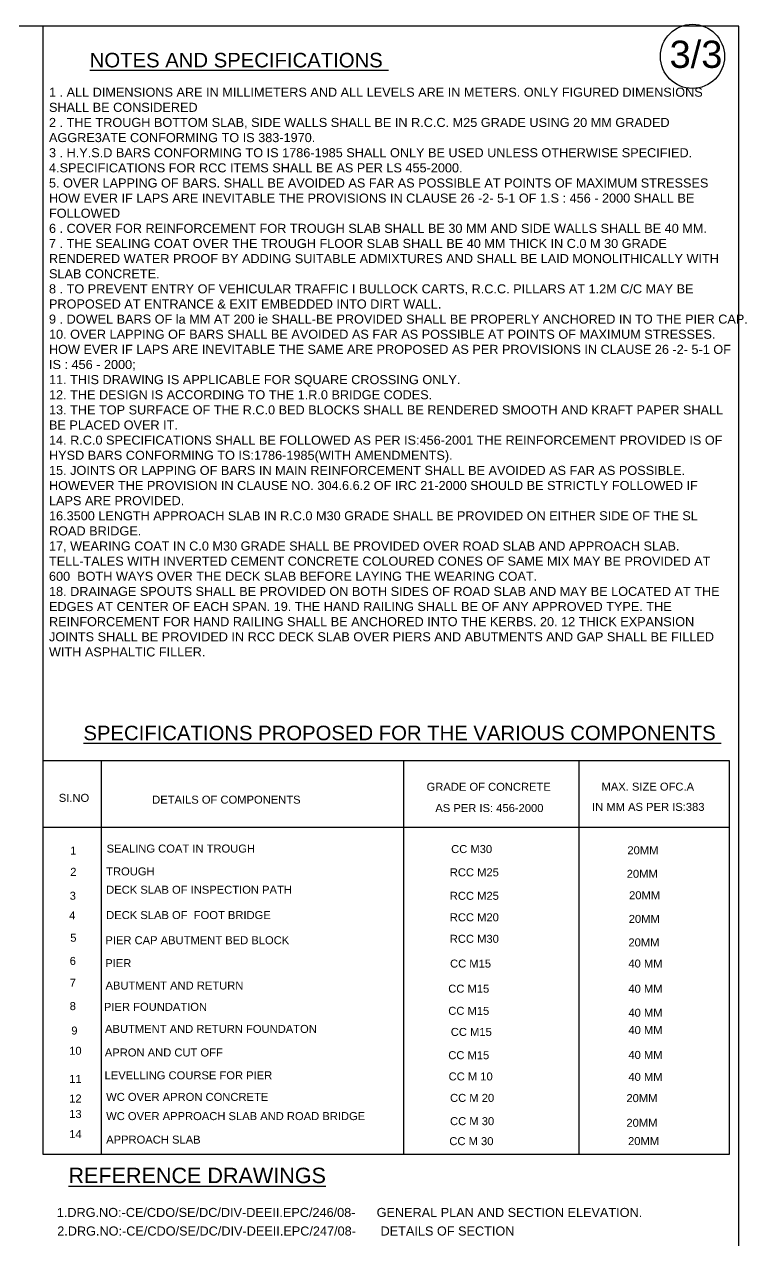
# Model space of a CAD drawing. Header units: millimetres. Extents: x 5124 to 4685736, y 2311 to 91380070.
# Drawn here: x 2356474 to 2360453, y 45684291 to 45690993 of the extents above; entities that cross this region are included whole.
import ezdxf

# ---------------------------------------------------------------- set-up
doc = ezdxf.new("R2010")
doc.units = ezdxf.units.MM
doc.header["$MEASUREMENT"] = 0
doc.layers.add('DIMENSION', color=7, linetype='Continuous')
doc.layers.add('DRAWING', color=2, linetype='Continuous')
doc.styles.get("Standard").update_dxf_attribs({"font": 'arial.ttf', "height": 45})

msp = doc.modelspace()

# ---------------------------------------------------------------- linework, layer by layer
at = {"layer": 'DIMENSION'}
msp.add_lwpolyline([(2360409.8, 45690982.6), (2340996.9, 45690982.6), (2340996.9, 45678937.9), (2360409.8, 45678937.9)], close=True, dxfattribs=at)
msp.add_lwpolyline([(2356578.5, 45686937.8), (2356578.5, 45690982.6)], dxfattribs=at)
msp.add_circle((2360154.5, 45690816.6), 176.7, dxfattribs=at)
at = {"layer": 'DRAWING', "color": 0}
msp.add_lwpolyline([(2356578.5, 45686937.8), (2360357.4, 45686937.8), (2360357.4, 45684765.3), (2356578.5, 45684765.3)], close=True, dxfattribs=at)
for points in [[(2356897.6, 45686937.8), (2356897.6, 45684765.3)], [(2358562.7, 45686937.8), (2358562.7, 45684765.3)], [(2359528.7, 45686937.8), (2359528.7, 45684765.3)], [(2356578.5, 45686569.3), (2360357.4, 45686569.3)]]:
    msp.add_lwpolyline(points, dxfattribs=at)

# ---------------------------------------------------------------- texts
at = {"layer": 'DIMENSION'}
msp.add_text('3/3', height=150, dxfattribs=at).set_placement((2360028.4, 45690753.3))
at = {"layer": 'DRAWING', "color": 0}
for s, height, p in [('%%UNOTES AND SPECIFICATIONS ', 80, (2356834.1, 45690756.1)), ('%%USPECIFICATIONS PROPOSED FOR THE VARIOUS COMPONENTS ', 80, (2356799.5, 45687048.8)), ('GRADE OF CONCRETE', 44.086, (2358690, 45686770.2)), ('MAX. SIZE OFC.A', 44.086, (2359653.6, 45686771.1)), ('SI.NO', 44.09, (2356663.7, 45686709.2)), ('DETAILS OF COMPONENTS', 44.086, (2357178, 45686699.3)), ('AS PER IS: 456-2000', 44.086, (2358738.2, 45686653.1)), ('IN MM AS PER IS:383 ', 44.086, (2359601.6, 45686659.4)), ('1', 44.1, (2356726.3, 45686418.4)), ('SEALING COAT IN TROUGH', 44.086, (2356927.1, 45686429.7)), ('CC M30', 44.09, (2358825.2, 45686427)), ('20MM', 44.09, (2359796.2, 45686420.3)), ('2', 44.1, (2356726.8, 45686301.6)), ('TROUGH', 44.09, (2356924.7, 45686304)), ('RCC M25', 44.09, (2358817.8, 45686298.9)), ('20MM', 44.09, (2359792.5, 45686290.8)), ('3', 44.1, (2356723.8, 45686169.8)), ('DECK SLAB OF INSPECTION PATH ', 44.086, (2356924.7, 45686203.1)), ('RCC M25', 44.09, (2358817.8, 45686169.5)), ('20MM', 44.09, (2359805.5, 45686172.5)), ('4', 44.1, (2356720.9, 45686061.5)), ('DECK SLAB OF  FOOT BRIDGE ', 44.086, (2356924.7, 45686063.4)), ('RCC M20', 44.09, (2358817.8, 45686051.1)), ('20MM', 44.09, (2359803.5, 45686042.2)), ('5', 44.1, (2356726.8, 45685938.5)), ('PIER CAP ABUTMENT BED BLOCK', 44.086, (2356920.3, 45685924.8)), ('RCC M30', 44.09, (2358817.8, 45685932.6)), ('20MM', 44.09, (2359801.7, 45685912.8)), ('6', 44.1, (2356723.8, 45685810.7)), ('PIER', 44.09, (2356919.8, 45685798.4)), ('CC M15', 44.09, (2358819.3, 45685796.1)), ('40 MM', 44.09, (2359801.7, 45685796.2)), ('7', 44.1, (2356723.8, 45685690.6)), ('ABUTMENT AND RETURN', 44.086, (2356921, 45685675.3)), ('CC M15', 44.09, (2358809.3, 45685657.9)), ('40 MM', 44.09, (2359801.7, 45685657.7)), ('8', 44.1, (2356723.8, 45685561.8)), ('PIER FOUNDATION', 44.086, (2356912.4, 45685557.7)), ('CC M15', 44.09, (2358809.3, 45685535.7)), ('40 MM', 44.09, (2359801.7, 45685525.1)), ('9', 44.1, (2356732.6, 45685427)), ('ABUTMENT AND RETURN FOUNDATON', 44.086, (2356918.6, 45685436)), ('CC M15', 44.09, (2358823.3, 45685419.5)), ('40 MM', 44.09, (2359801.7, 45685429.8)), ('10', 44.09, (2356720.9, 45685315.7)), ('APRON AND CUT OFF', 44.086, (2356917.3, 45685306.2)), ('CC M15', 44.09, (2358809.3, 45685291.3)), ('40 MM', 44.09, (2359801.7, 45685292.8)), ('11', 44.09, (2356720.9, 45685161)), ('LEVELLING COURSE FOR PIER', 44.086, (2356915.8, 45685180.4)), ('CC M 10', 44.09, (2358811.3, 45685174.3)), ('40 MM', 44.09, (2359801.7, 45685171.8)), ('12', 44.09, (2356720.9, 45685052.6)), ('WC OVER APRON CONCRETE ', 44.086, (2356924.7, 45685061.6)), ('CC M 20', 44.09, (2358819.3, 45685056.1)), ('20MM', 44.09, (2359790.8, 45685054.8)), ('13', 44.09, (2356720.9, 45684967.4)), ('WC OVER APPROACH SLAB AND ROAD BRIDGE ', 44.086, (2356924.7, 45684955.7)), ('CC M 30', 44.09, (2358819.3, 45684927.9)), ('20MM', 44.09, (2359790.8, 45684918.7)), ('14', 44.09, (2356720.9, 45684856.2)), ('APPROACH SLAB ', 44.086, (2356924.7, 45684826.3)), ('CC M 30', 44.09, (2358815.3, 45684817.7)), ('20MM', 44.09, (2359799.7, 45684818.1)), ('%%UREFERENCE DRAWINGS', 85, (2356717.1, 45684608.4)), ('1.DRG.NO:-CE/CDO/SE/DC/DIV-DEEII.EPC/246/08-      GENERAL PLAN AND SECTION ELEVATION.', 50, (2356652.7, 45684421.9)), ('2.DRG.NO:-CE/CDO/SE/DC/DIV-DEEII.EPC/247/08-       DETAILS OF SECTION ', 50, (2356655.1, 45684319.6))]:
    msp.add_text(s, height=height, dxfattribs=at).set_placement(p)
at = {"layer": 'DRAWING', "color": 0, "insert": (2356609.7, 45690644.3), "char_height": 50, "width": 3752.869, "attachment_point": 1}
msp.add_mtext('1 . ALL DIMENSIONS ARE IN MILLIMETERS AND ALL LEVELS ARE IN METERS. ONLY FIGURED DIMENSIONS SHALL BE CONSIDERED \\P2 . THE TROUGH BOTTOM SLAB, SIDE WALLS SHALL BE IN R.C.C. M25 GRADE USING 20 MM GRADED AGGRE3ATE CONFORMING TO IS 383-1970. \\P3 . H.Y.S.D BARS CONFORMING TO IS 1786-1985 SHALL ONLY BE USED UNLESS OTHERWISE SPECIFIED. \\P4.SPECIFICATIONS FOR RCC ITEMS SHALL BE AS PER LS 455-2000. \\P5. OVER LAPPING OF BARS. SHALL BE AVOIDED AS FAR AS POSSIBLE AT POINTS OF MAXIMUM STRESSES HOW EVER IF LAPS ARE INEVITABLE THE PROVISIONS IN CLAUSE 26 -2- 5-1 OF 1.S : 456 - 2000 SHALL BE FOLLOWED\\P6 . COVER FOR REINFORCEMENT FOR TROUGH SLAB SHALL BE 30 MM AND SIDE WALLS SHALL BE 40 MM. \\P7 . THE SEALING COAT OVER THE TROUGH FLOOR SLAB SHALL BE 40 MM THICK IN C.0 M 30 GRADE RENDERED WATER PROOF BY ADDING SUITABLE ADMIXTURES AND SHALL BE LAID MONOLITHICALLY WITH SLAB CONCRETE. \\P8 . TO PREVENT ENTRY OF VEHICULAR TRAFFIC I BULLOCK CARTS, R.C.C. PILLARS AT 1.2M C/C MAY BE PROPOSED AT ENTRANCE & EXIT EMBEDDED INTO DIRT WALL. \\P9 . DOWEL BARS OF la MM AT 200 ie SHALL-BE PROVIDED SHALL BE PROPERLY ANCHORED IN TO THE PIER CAP. \\P10. OVER LAPPING OF BARS SHALL BE AVOIDED AS FAR AS POSSIBLE AT POINTS OF MAXIMUM STRESSES. HOW EVER IF LAPS ARE INEVITABLE THE SAME ARE PROPOSED AS PER PROVISIONS IN CLAUSE 26 -2- 5-1 OF IS : 456 - 2000; \\P11. THIS DRAWING IS APPLICABLE FOR SQUARE CROSSING ONLY. \\P12. THE DESIGN IS ACCORDING TO THE 1.R.0 BRIDGE CODES. \\P13. THE TOP SURFACE OF THE R.C.0 BED BLOCKS SHALL BE RENDERED SMOOTH AND KRAFT PAPER SHALL BE PLACED OVER IT. \\P14. R.C.0 SPECIFICATIONS SHALL BE FOLLOWED AS PER IS:456-2001 THE REINFORCEMENT PROVIDED IS OF HYSD BARS CONFORMING TO IS:1786-1985(WITH AMENDMENTS). \\P15. JOINTS OR LAPPING OF BARS IN MAIN REINFORCEMENT SHALL BE AVOIDED AS FAR AS POSSIBLE. HOWEVER THE PROVISION IN CLAUSE NO. 304.6.6.2 OF IRC 21-2000 SHOULD BE STRICTLY FOLLOWED IF LAPS ARE PROVIDED. \\P16.3500 LENGTH APPROACH SLAB IN R.C.0 M30 GRADE SHALL BE PROVIDED ON EITHER SIDE OF THE SL ROAD BRIDGE. \\P17, WEARING COAT IN C.0 M30 GRADE SHALL BE PROVIDED OVER ROAD SLAB AND APPROACH SLAB. TELL-TALES WITH INVERTED CEMENT CONCRETE COLOURED CONES OF SAME MIX MAY BE PROVIDED AT 600  BOTH WAYS OVER THE DECK SLAB BEFORE LAYING THE WEARING COAT. \\P18. DRAINAGE SPOUTS SHALL BE PROVIDED ON BOTH SIDES OF ROAD SLAB AND MAY BE LOCATED AT THE EDGES AT CENTER OF EACH SPAN. 19. THE HAND RAILING SHALL BE OF ANY APPROVED TYPE. THE REINFORCEMENT FOR HAND RAILING SHALL BE ANCHORED INTO THE KERBS. 20. 12 THICK EXPANSION JOINTS SHALL BE PROVIDED IN RCC DECK SLAB OVER PIERS AND ABUTMENTS AND GAP SHALL BE FILLED WITH ASPHALTIC FILLER. ', dxfattribs=at)

doc.saveas('drawing.dxf')
